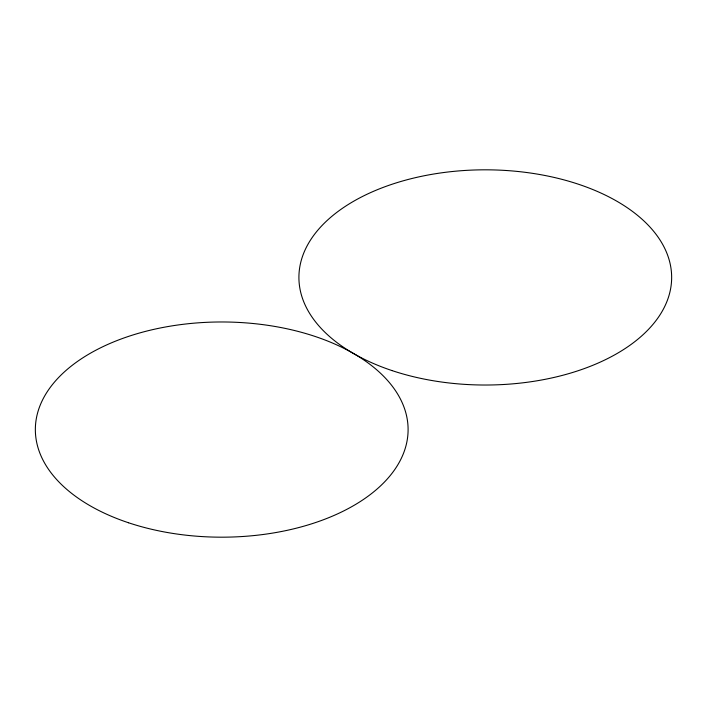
<?xml version="1.0" encoding="UTF-8"?>
<svg xmlns="http://www.w3.org/2000/svg" width="707" height="707" viewBox="0 0 707 707"><rect width="100%" height="100%" fill="white"/><g stroke="black" fill="none" stroke-linecap="round" stroke-linejoin="round"><path stroke-width="1.06" d="M128.533 522.765A186.374 107.605 0 0 0 408.098 429.582A186.374 107.605 0 0 0 128.533 336.391A186.374 107.605 0 0 0 128.533 522.765M392.093 370.609A186.374 107.605 0 0 0 671.65 277.418A186.374 107.605 0 0 0 392.093 184.235A186.374 107.605 0 0 0 392.093 370.609"/></g></svg>
